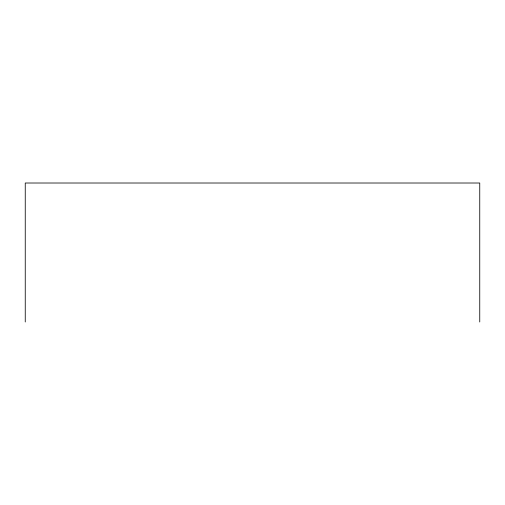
<?xml version="1.0" encoding="UTF-8"?>
<svg xmlns="http://www.w3.org/2000/svg" width="505" height="505" viewBox="0 0 505 505"><rect width="100%" height="100%" fill="white"/><g stroke="black" fill="none" stroke-linecap="round" stroke-linejoin="round"><path stroke-width="0.76" d="M479.75 321.988L479.75 183.012L25.25 183.012L25.25 321.988"/></g></svg>
